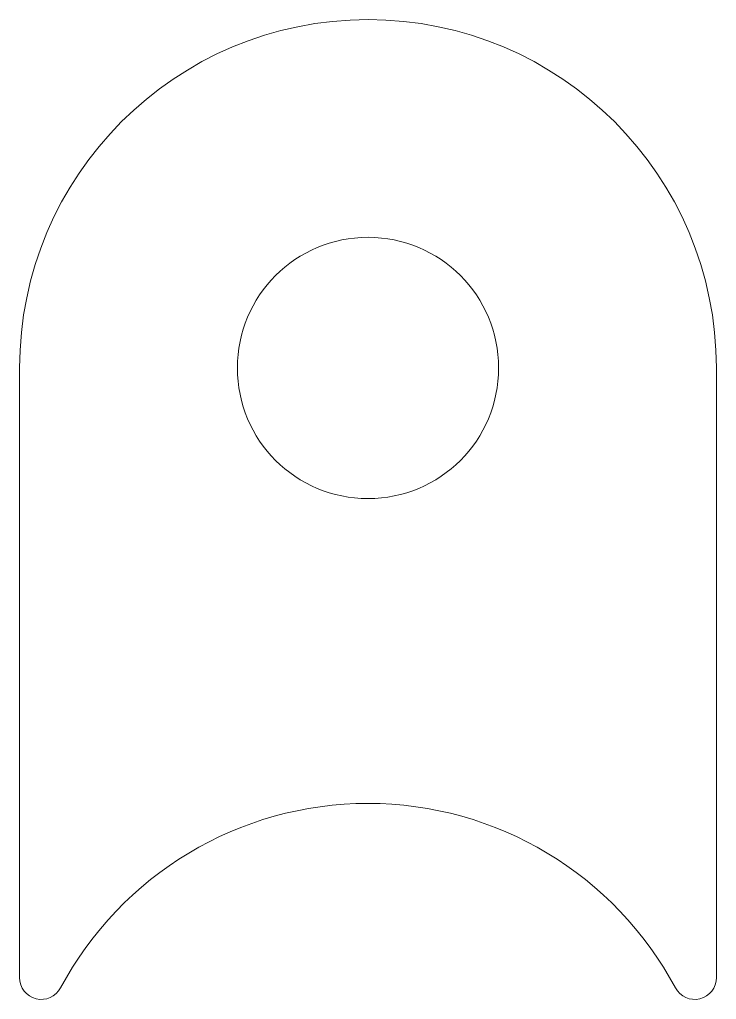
# Model space of a CAD drawing. Header units: inches. Extents: x -1 to 1, y 0.44 to 3.25.
import ezdxf

# ---------------------------------------------------------------- set-up
doc = ezdxf.new("R2010")
doc.units = ezdxf.units.IN
doc.header["$MEASUREMENT"] = 0

msp = doc.modelspace()

# ---------------------------------------------------------------- linework, layer by layer
at = {"color": 7, "linetype": 'Continuous', "lineweight": 15}
for p, q in [((-1, 2.25), (-1, 0.5)), ((1, 0.5), (1, 2.25))]:
    msp.add_line(p, q, dxfattribs=at)
msp.add_circle((0, 2.25), 0.375, dxfattribs=at)
for centre, radius, start, end in [((0, 2.25), 1, 0, 180), ((0, 0), 1, 28.0725, 151.9275), ((-0.9375, 0.5), 0.0625, 180, 331.9275), ((0.9375, 0.5), 0.0625, 208.0725, 0)]:
    msp.add_arc(centre, radius, start, end, dxfattribs=at)

doc.saveas('drawing.dxf')
